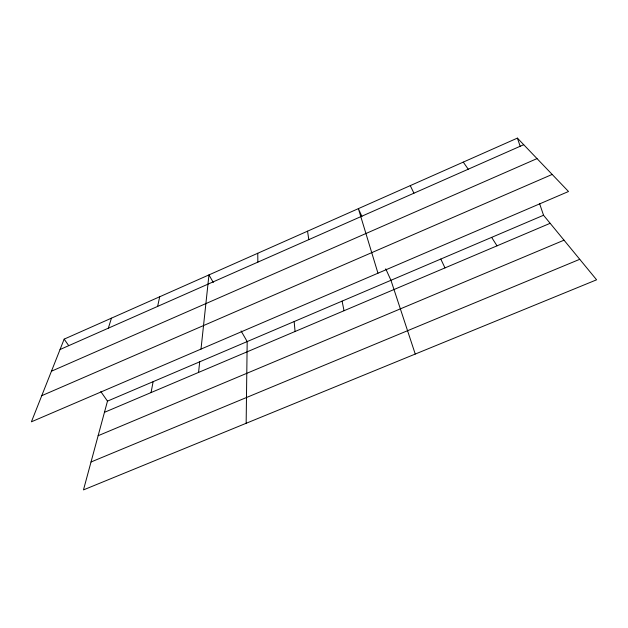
<?xml version="1.0" encoding="UTF-8"?>
<svg xmlns="http://www.w3.org/2000/svg" width="628" height="628" viewBox="0 0 628 628"><rect width="100%" height="100%" fill="white"/><g stroke="black" fill="none" stroke-linecap="round" stroke-linejoin="round"><path stroke-width="0.94" d="M246.152 423.296L247.181 341.577L241.066 330.909M198.566 372.42L199.696 361.822M201.007 349.082L208.959 274.907L213.292 282.467M151.042 392.579L153.138 381.667M157.628 306.409L159.7 296.754M100.818 391.589L107.482 401.127L83.477 489.895L596.6 279.805L543.534 215.255L539.515 203.386M108.338 328.177L111.446 318.161M64.166 339.128L31.4 421.812L568.513 191.501L517.401 138.105L64.166 339.128L68.531 345.369M60.053 349.506L523.721 144.699M51.457 371.211L537.026 158.601M41.754 395.687L552.177 174.435M107.482 401.127L543.534 215.255M104.452 412.337L550.152 223.301M98.125 435.722L564.023 240.179M91.021 461.996L579.746 259.301M463.268 162.11L468.237 169.207M491.645 237.376L497.023 245.831M410.272 185.621L413.946 193.189M440.793 259.05L444.977 267.905M361.94 216.472L358.376 208.637L377.97 273.204M385.741 268.839L390.954 280.3L415.249 354.059M517.401 138.105L520.165 146.261M342.087 301.126L344.034 310.719M307.547 231.183L308.795 239.637M294.171 321.552L295.058 331.49M257.755 253.265L257.857 262.135"/></g></svg>
